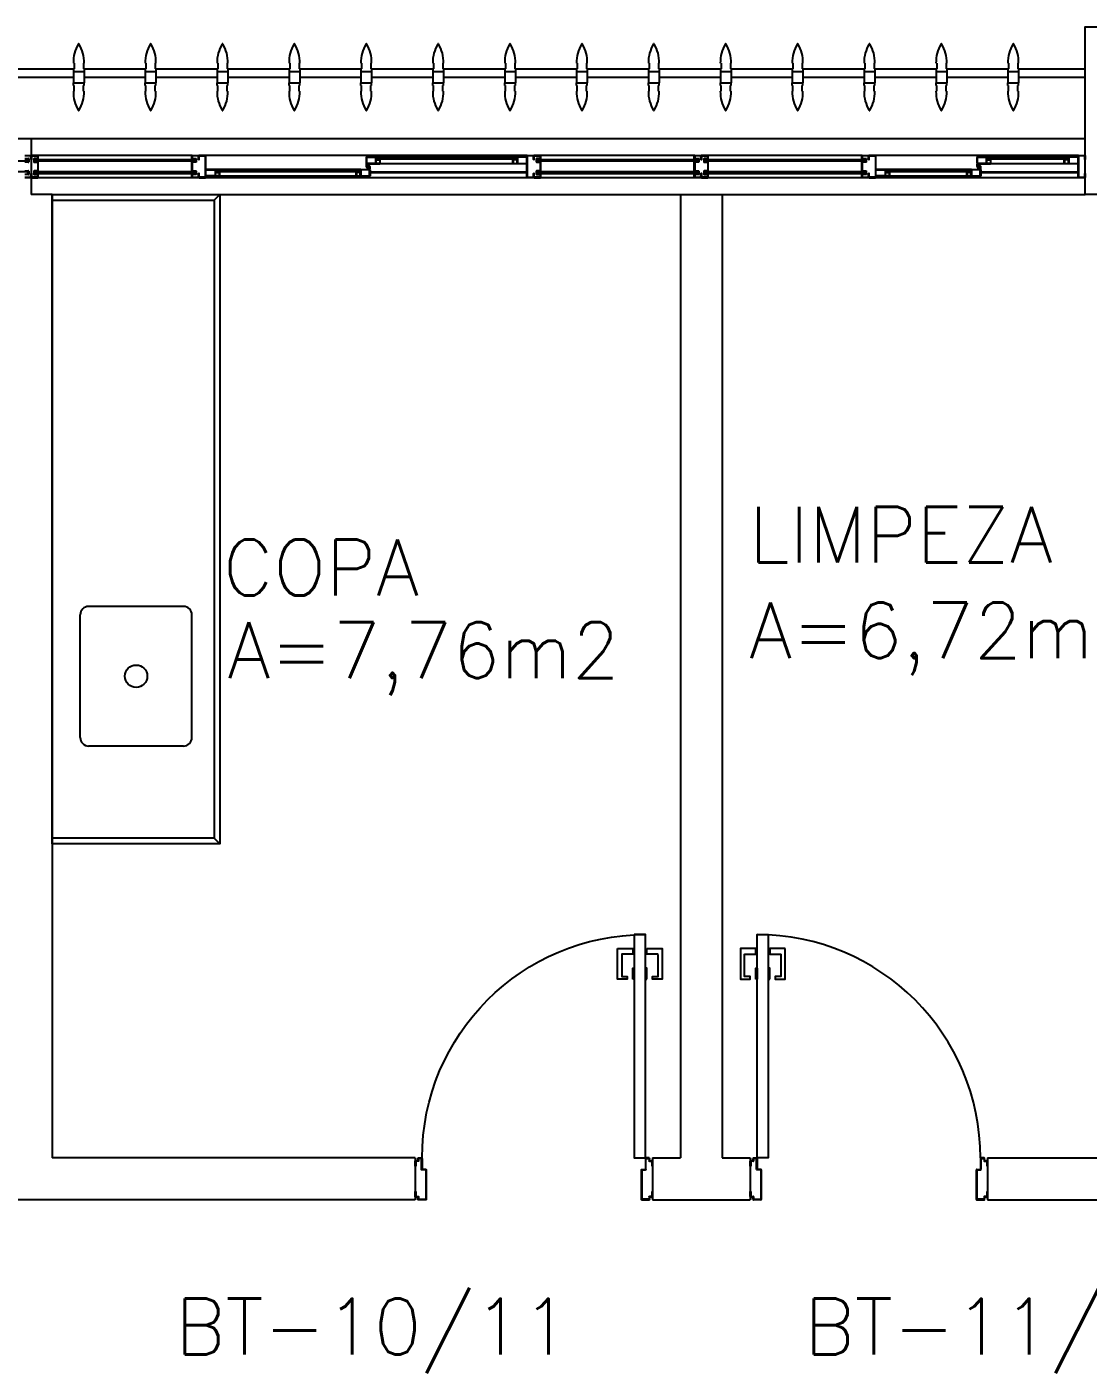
# Model space of a CAD drawing. Header units: millimetres. Extents: x 2128 to 2646, y 1972 to 2207.
# Drawn here: x 2380.021 to 2383.822, y 2021.145 to 2025.965 of the extents above; entities that cross this region are included whole.
import ezdxf

# ---------------------------------------------------------------- set-up
doc = ezdxf.new("R2010")
doc.units = ezdxf.units.MM
doc.linetypes.add('HIDDEN', pattern=[0.375, 0.25, -0.125])
for name, color, linetype in [('AR-ALV', 2, 'Continuous'), ('AR-ESQ', 1, 'Continuous'), ('AR-ESTC', 3, 'Continuous'), ('AR-PEITORIL', 1, 'Continuous'), ('AR-PORTA', 1, 'Continuous'), ('BC-CUBA', 1, 'Continuous'), ('BGR- VISTA', 12, 'Continuous'), ('BR-PAINEL', 1, 'Continuous'), ('BR-SUPORTE', 1, 'Continuous'), ('COZ1', 1, 'Continuous'), ('DT-ESQ-BAGUETE-C', 1, 'Continuous'), ('DT-ESQ-BAGUETE-V', 1, 'Continuous'), ('DT-ESQ-CHAPA DOBRADA-V', 1, 'Continuous'), ('DT-ESQ-MARCO-V', 1, 'Continuous'), ('DT-ESQ-PERFIL CADEIRA-C', 2, 'Continuous'), ('DT-ESQ-PERFIL CADEIRA-V', 2, 'Continuous'), ('DT-ESQ-PERFIL U SIMPLES-C', 2, 'Continuous'), ('DT-ESQ-PERFIL U-C', 2, 'Continuous'), ('DT-ESQ-PERFIL U-V', 1, 'Continuous'), ('DT-ESQ-VIDRO-C', 2, 'Continuous'), ('DT-ESQ-VIDRO-PROJ', 32, 'HIDDEN'), ('DT-ESQ-VIDRO-V', 71, 'Continuous'), ('DT-TXTMOD', 1, 'Continuous'), ('ENDEREÇO', 2, 'Continuous'), ('maçaneta', 1, 'Continuous'), ('mov', 1, 'Continuous'), ('PM-PERFIL U-C', 2, 'Continuous'), ('pm1', 2, 'Continuous'), ('TEXTO', 2, 'Continuous'), ('Área', 2, 'Continuous')]:
    doc.layers.add(name, color=color, linetype=linetype)
doc.styles.add('S10', font='simplex.shx', dxfattribs={"height": 0.1})
doc.styles.add('UNB-100', font='simplex.shx', dxfattribs={"height": 0.2})
doc.styles.add('UNB1-100', font='simplex.shx', dxfattribs={"height": 0.2})

# ---------------------------------------------------------------- blocks, each defined once
blk = doc.blocks.new('CUBAbnc-01P')
at = {"layer": 'COZ1'}
for p, q in [((-0.25, -0.4705), (-0.25, -0.1305)), ((-0.22, -0.1005), (0.22, -0.1005)), ((0.25, -0.4705), (0.25, -0.1305)), ((-0.22, -0.5005), (0.22, -0.5005))]:
    blk.add_line(p, q, dxfattribs=at)
blk.add_circle((0, -0.3005), 0.04, dxfattribs=at)
for centre, start, end in [((-0.22, -0.1305), 90, 180), ((0.22, -0.1305), 0, 90), ((-0.22, -0.4705), 180, 270), ((0.22, -0.4705), 270, 0)]:
    blk.add_arc(centre, 0.03, start, end, dxfattribs=at)
blk = doc.blocks.new('BGR3')
at = {"layer": 'BGR- VISTA'}
for p, q in [((0.58, 2.305), (0.6, 2.325)), ((0, 2.305), (0.58, 2.305)), ((0.58, 2.305), (0.58, 0.02)), ((0.58, 0.02), (0, 0.02)), ((0.6, 0), (0.58, 0.02))]:
    blk.add_line(p, q, dxfattribs=at)
blk.add_lwpolyline([(0.6, 2.325), (0.6, 0), (0, 0), (0, 2.325)], close=True, dxfattribs=at)
at = {"layer": 'BC-CUBA', "rotation": 89.99999999999999}
blk.add_blockref('CUBAbnc-01P', (0, 0.6), dxfattribs=at)
blk = doc.blocks.new('EF21-P')
at = {"layer": 'DT-ESQ-BAGUETE-C', "ltscale": 0.1}
for points in [[(0.4225, -0.08), (0.409, -0.08), (0.409, -0.0785), (0.422, -0.0785, 0.414214), (0.4225, -0.078), (0.4225, -0.067, 0.414214), (0.422, -0.0665), (0.409, -0.0665), (0.409, -0.065), (0.4225, -0.065, -0.414214), (0.424, -0.0665), (0.424, -0.0785, -0.414214)], [(0.7015, -0.08), (0.715, -0.08), (0.715, -0.0785), (0.702, -0.0785, -0.414214), (0.7015, -0.078), (0.7015, -0.067, -0.414214), (0.702, -0.0665), (0.715, -0.0665), (0.715, -0.065), (0.7015, -0.065, 0.414214), (0.7, -0.0665), (0.7, -0.0785, 0.414214)], [(2.61, -0.08), (2.5965, -0.08), (2.5965, -0.0785), (2.6095, -0.0785, 0.414214), (2.61, -0.078), (2.61, -0.067, 0.414214), (2.6095, -0.0665), (2.5965, -0.0665), (2.5965, -0.065), (2.61, -0.065, -0.414214), (2.6115, -0.0665), (2.6115, -0.0785, -0.414214)], [(3.1015, -0.08), (3.115, -0.08), (3.115, -0.0785), (3.102, -0.0785, -0.414214), (3.1015, -0.078), (3.1015, -0.067, -0.414214), (3.102, -0.0665), (3.115, -0.0665), (3.115, -0.065), (3.1015, -0.065, 0.414214), (3.1, -0.0665), (3.1, -0.0785, 0.414214)], [(0.0735, -0.125), (0.06, -0.125), (0.06, -0.1235), (0.073, -0.1235, 0.414214), (0.0735, -0.123), (0.0735, -0.112, 0.414214), (0.073, -0.1115), (0.06, -0.1115), (0.06, -0.11), (0.0735, -0.11, -0.414214), (0.075, -0.1115), (0.075, -0.1235, -0.414214)], [(0.339, -0.125), (0.3525, -0.125), (0.3525, -0.1235), (0.3395, -0.1235, -0.414214), (0.339, -0.123), (0.339, -0.112, -0.414214), (0.3395, -0.1115), (0.3525, -0.1115), (0.3525, -0.11), (0.339, -0.11, 0.414214), (0.3375, -0.1115), (0.3375, -0.1235, 0.414214)], [(2.0485, -0.125), (2.035, -0.125), (2.035, -0.1235), (2.048, -0.1235, 0.414214), (2.0485, -0.123), (2.0485, -0.112, 0.414214), (2.048, -0.1115), (2.035, -0.1115), (2.035, -0.11), (2.0485, -0.11, -0.414214), (2.05, -0.1115), (2.05, -0.1235, -0.414214)], [(2.5265, -0.125), (2.54, -0.125), (2.54, -0.1235), (2.527, -0.1235, -0.414214), (2.5265, -0.123), (2.5265, -0.112, -0.414214), (2.527, -0.1115), (2.54, -0.1115), (2.54, -0.11), (2.5265, -0.11, 0.414214), (2.525, -0.1115), (2.525, -0.1235, 0.414214)]]:
    blk.add_lwpolyline(points, format="xyb", close=True, dxfattribs=at)
at = {"layer": 'DT-ESQ-BAGUETE-V', "ltscale": 0.1}
for p, q in [((0.4225, -0.065), (0.7015, -0.065)), ((2.61, -0.065), (3.1015, -0.065)), ((0.0735, -0.11), (0.339, -0.11)), ((2.0485, -0.11), (2.5265, -0.11))]:
    blk.add_line(p, q, dxfattribs=at)
at = {"layer": 'DT-ESQ-CHAPA DOBRADA-V', "ltscale": 0.1}
for p, q in [((0.025, -0.077), (0.374, -0.077)), ((0.025, -0.08), (0.374, -0.08)), ((2, -0.077), (2.5615, -0.077)), ((2, -0.08), (2.5615, -0.08))]:
    blk.add_line(p, q, dxfattribs=at)
at = {"layer": 'DT-ESQ-MARCO-V', "ltscale": 0.1}
for p, q in [((0.7985, -0.06), (1.3515, -0.06)), ((1.3985, -0.06), (1.9515, -0.06)), ((3.1985, -0.06), (3.7515, -0.06)), ((0.7985, -0.14), (1.3515, -0.14)), ((1.3985, -0.14), (1.9515, -0.14)), ((3.1985, -0.14), (3.7515, -0.14))]:
    blk.add_line(p, q, dxfattribs=at)
at = {"layer": 'DT-ESQ-PERFIL CADEIRA-C', "ltscale": 0.1}
for p, q in [((0.376, -0.0885), (0.4225, -0.0885)), ((0.75, -0.0885), (0.7015, -0.0885)), ((2.5635, -0.0885), (2.61, -0.0885)), ((3.15, -0.0885), (3.1015, -0.0885)), ((0.025, -0.1335), (0.0735, -0.1335)), ((0.3855, -0.1335), (0.339, -0.1335)), ((2, -0.1335), (2.0485, -0.1335)), ((2.573, -0.1335), (2.5265, -0.1335))]:
    blk.add_line(p, q, dxfattribs=at)
for points in [[(0.4225, -0.087, -1), (0.4225, -0.09), (0.376, -0.09, -0.414214), (0.374, -0.088), (0.374, -0.067, -0.414214), (0.376, -0.065), (0.4075, -0.065, -0.414214), (0.409, -0.0665), (0.409, -0.087)], [(0.409, -0.0885, -0.198913), (0.4079, -0.0881, -0.198913), (0.4075, -0.087), (0.4075, -0.067, 0.414214), (0.407, -0.0665), (0.376, -0.0665, 0.414214), (0.3755, -0.067), (0.3755, -0.088, 0.414214), (0.376, -0.0885)], [(0.7015, -0.09), (0.75, -0.09), (0.75, -0.0885), (0.715, -0.0885, 0.198912), (0.7161, -0.0881, 0.198913), (0.7165, -0.087), (0.7165, -0.067, -0.414214), (0.717, -0.0665), (0.75, -0.0665), (0.75, -0.065), (0.7165, -0.065, 0.414214), (0.715, -0.0665), (0.715, -0.0785), (0.715, -0.08), (0.715, -0.087), (0.7015, -0.087, 1)], [(2.61, -0.087, -1), (2.61, -0.09), (2.5635, -0.09, -0.414214), (2.5615, -0.088), (2.5615, -0.067, -0.414214), (2.5635, -0.065), (2.595, -0.065, -0.414214), (2.5965, -0.0665), (2.5965, -0.087)], [(2.5965, -0.0885, -0.198913), (2.5954, -0.0881, -0.198913), (2.595, -0.087), (2.595, -0.067, 0.414214), (2.5945, -0.0665), (2.5635, -0.0665, 0.414214), (2.563, -0.067), (2.563, -0.088, 0.414214), (2.5635, -0.0885)], [(3.1015, -0.09), (3.15, -0.09), (3.15, -0.0885), (3.115, -0.0885, 0.198912), (3.1161, -0.0881, 0.198913), (3.1165, -0.087), (3.1165, -0.067, -0.414214), (3.117, -0.0665), (3.15, -0.0665), (3.15, -0.065), (3.1165, -0.065, 0.414214), (3.115, -0.0665), (3.115, -0.0785), (3.115, -0.08), (3.115, -0.087), (3.1015, -0.087, 1)], [(0.0735, -0.135), (0.025, -0.135), (0.025, -0.1335), (0.06, -0.1335, -0.198912), (0.0589, -0.1331, -0.198913), (0.0585, -0.132), (0.0585, -0.112, 0.414214), (0.058, -0.1115), (0.025, -0.1115), (0.025, -0.11), (0.0585, -0.11, -0.414214), (0.06, -0.1115), (0.06, -0.1235), (0.06, -0.125), (0.06, -0.132), (0.0735, -0.132, -1)], [(0.339, -0.132, 1), (0.339, -0.135), (0.3855, -0.135, 0.414214), (0.3875, -0.133), (0.3875, -0.112, 0.414214), (0.3855, -0.11), (0.354, -0.11, 0.414214), (0.3525, -0.1115), (0.3525, -0.132)], [(0.3525, -0.1335, 0.198913), (0.3536, -0.1331, 0.198913), (0.354, -0.132), (0.354, -0.112, -0.414214), (0.3545, -0.1115), (0.3855, -0.1115, -0.414214), (0.386, -0.112), (0.386, -0.133, -0.414214), (0.3855, -0.1335)], [(2.0485, -0.135), (2, -0.135), (2, -0.1335), (2.035, -0.1335, -0.198912), (2.0339, -0.1331, -0.198913), (2.0335, -0.132), (2.0335, -0.112, 0.414214), (2.033, -0.1115), (2, -0.1115), (2, -0.11), (2.0335, -0.11, -0.414214), (2.035, -0.1115), (2.035, -0.1235), (2.035, -0.125), (2.035, -0.132), (2.0485, -0.132, -1)], [(2.5265, -0.132, 1), (2.5265, -0.135), (2.573, -0.135, 0.414214), (2.575, -0.133), (2.575, -0.112, 0.414214), (2.573, -0.11), (2.5415, -0.11, 0.414214), (2.54, -0.1115), (2.54, -0.132)], [(2.54, -0.1335, 0.198913), (2.5411, -0.1331, 0.198913), (2.5415, -0.132), (2.5415, -0.112, -0.414214), (2.542, -0.1115), (2.573, -0.1115, -0.414214), (2.5735, -0.112), (2.5735, -0.133, -0.414214), (2.573, -0.1335)]]:
    blk.add_lwpolyline(points, format="xyb", close=True, dxfattribs=at)
at = {"layer": 'DT-ESQ-PERFIL CADEIRA-V', "ltscale": 0.1}
for p, q in [((0.4075, -0.09), (0.7015, -0.09)), ((2.595, -0.09), (3.1015, -0.09)), ((0.0735, -0.135), (0.339, -0.135)), ((2.0485, -0.135), (2.5265, -0.135))]:
    blk.add_line(p, q, dxfattribs=at)
at = {"layer": 'DT-ESQ-PERFIL U SIMPLES-C', "ltscale": 0.1}
for points in [[(0.376, -0.102), (0.384, -0.102), (0.384, -0.1005), (0.376, -0.1005, -0.414214), (0.3755, -0.1), (0.3755, -0.092, -0.414214), (0.376, -0.0915), (0.384, -0.0915), (0.384, -0.09), (0.376, -0.09, 0.414214), (0.374, -0.092), (0.374, -0.1, 0.414214)], [(2.5635, -0.102), (2.5715, -0.102), (2.5715, -0.1005), (2.5635, -0.1005, -0.414214), (2.563, -0.1), (2.563, -0.092, -0.414214), (2.5635, -0.0915), (2.5715, -0.0915), (2.5715, -0.09), (2.5635, -0.09, 0.414214), (2.5615, -0.092), (2.5615, -0.1, 0.414214)], [(0.3855, -0.098), (0.3775, -0.098), (0.3775, -0.0995), (0.3855, -0.0995, -0.414214), (0.386, -0.1), (0.386, -0.108, -0.414214), (0.3855, -0.1085), (0.3775, -0.1085), (0.3775, -0.11), (0.3855, -0.11, 0.414214), (0.3875, -0.108), (0.3875, -0.1, 0.414214)], [(2.573, -0.098), (2.565, -0.098), (2.565, -0.0995), (2.573, -0.0995, -0.414214), (2.5735, -0.1), (2.5735, -0.108, -0.414214), (2.573, -0.1085), (2.565, -0.1085), (2.565, -0.11), (2.573, -0.11, 0.414214), (2.575, -0.108), (2.575, -0.1, 0.414214)]]:
    blk.add_lwpolyline(points, format="xyb", close=True, dxfattribs=at)
at = {"layer": 'DT-ESQ-PERFIL U-C', "ltscale": 0.1}
for points in [[(0, -0.0615, -0.414214), (0.0015, -0.06), (0.0235, -0.06, -0.414214), (0.025, -0.0615), (0.025, -0.1385, -0.414214), (0.0235, -0.14), (0.0015, -0.14, -0.414214), (0, -0.1385), (0, -0.125), (0.0015, -0.125), (0.0015, -0.138, 0.414214), (0.002, -0.1385), (0.023, -0.1385, 0.414214), (0.0235, -0.138), (0.0235, -0.062, 0.414214), (0.023, -0.0615), (0.002, -0.0615, 0.414214), (0.0015, -0.062), (0.0015, -0.075), (0, -0.075)], [(0.775, -0.0615, 0.414214), (0.7735, -0.06), (0.7515, -0.06, 0.414214), (0.75, -0.0615), (0.75, -0.1385, 0.414214), (0.7515, -0.14), (0.7735, -0.14, 0.414214), (0.775, -0.1385), (0.775, -0.125), (0.7735, -0.125), (0.7735, -0.138, -0.414214), (0.773, -0.1385), (0.752, -0.1385, -0.414214), (0.7515, -0.138), (0.7515, -0.062, -0.414214), (0.752, -0.0615), (0.773, -0.0615, -0.414214), (0.7735, -0.062), (0.7735, -0.075), (0.775, -0.075)], [(0.8, -0.1285), (0.8, -0.1385, -0.414214), (0.7985, -0.14), (0.7765, -0.14, -0.414214), (0.775, -0.1385), (0.775, -0.125), (0.7765, -0.125), (0.7765, -0.138, 0.414214), (0.777, -0.1385), (0.798, -0.1385, 0.414214), (0.7985, -0.138), (0.7985, -0.1285), (0.7855, -0.1285, -0.414214), (0.784, -0.127), (0.784, -0.117, -0.414214), (0.7855, -0.1155), (0.7985, -0.1155), (0.7985, -0.0845), (0.7855, -0.0845, -0.414214), (0.784, -0.083), (0.784, -0.073, -0.414214), (0.7855, -0.0715), (0.7985, -0.0715), (0.7985, -0.062, 0.414214), (0.798, -0.0615), (0.777, -0.0615, 0.414214), (0.7765, -0.062), (0.7765, -0.075), (0.775, -0.075), (0.775, -0.0615, -0.414214), (0.7765, -0.06), (0.7985, -0.06, -0.414214), (0.8, -0.0615), (0.8, -0.0715, -0.414214), (0.7985, -0.073), (0.7855, -0.073), (0.7855, -0.083), (0.7985, -0.083), (0.7985, -0.083, -0.414214), (0.8, -0.0845), (0.8, -0.1155, -0.414214), (0.7985, -0.117), (0.7985, -0.117), (0.7855, -0.117), (0.7855, -0.127), (0.7985, -0.127, -0.414214)], [(1.35, -0.1285), (1.35, -0.1385, 0.414214), (1.3515, -0.14), (1.3735, -0.14, 0.414214), (1.375, -0.1385), (1.375, -0.125), (1.3735, -0.125), (1.3735, -0.138, -0.414214), (1.373, -0.1385), (1.352, -0.1385, -0.414214), (1.3515, -0.138), (1.3515, -0.1285), (1.3645, -0.1285, 0.414214), (1.366, -0.127), (1.366, -0.117, 0.414214), (1.3645, -0.1155), (1.3515, -0.1155), (1.3515, -0.0845), (1.3645, -0.0845, 0.414214), (1.366, -0.083), (1.366, -0.073, 0.414214), (1.3645, -0.0715), (1.3515, -0.0715), (1.3515, -0.062, -0.414214), (1.352, -0.0615), (1.373, -0.0615, -0.414214), (1.3735, -0.062), (1.3735, -0.075), (1.375, -0.075), (1.375, -0.0615, 0.414214), (1.3735, -0.06), (1.3515, -0.06, 0.414214), (1.35, -0.0615), (1.35, -0.0715, 0.414214), (1.3515, -0.073), (1.3645, -0.073), (1.3645, -0.083), (1.3515, -0.083), (1.3515, -0.083, 0.414214), (1.35, -0.0845), (1.35, -0.1155, 0.414214), (1.3515, -0.117), (1.3515, -0.117), (1.3645, -0.117), (1.3645, -0.127), (1.3515, -0.127, 0.414214)], [(1.4, -0.1285), (1.4, -0.1385, -0.414214), (1.3985, -0.14), (1.3765, -0.14, -0.414214), (1.375, -0.1385), (1.375, -0.125), (1.3765, -0.125), (1.3765, -0.138, 0.414214), (1.377, -0.1385), (1.398, -0.1385, 0.414214), (1.3985, -0.138), (1.3985, -0.1285), (1.3855, -0.1285, -0.414214), (1.384, -0.127), (1.384, -0.117, -0.414214), (1.3855, -0.1155), (1.3985, -0.1155), (1.3985, -0.0845), (1.3855, -0.0845, -0.414214), (1.384, -0.083), (1.384, -0.073, -0.414214), (1.3855, -0.0715), (1.3985, -0.0715), (1.3985, -0.062, 0.414214), (1.398, -0.0615), (1.377, -0.0615, 0.414214), (1.3765, -0.062), (1.3765, -0.075), (1.375, -0.075), (1.375, -0.0615, -0.414214), (1.3765, -0.06), (1.3985, -0.06, -0.414214), (1.4, -0.0615), (1.4, -0.0715, -0.414214), (1.3985, -0.073), (1.3855, -0.073), (1.3855, -0.083), (1.3985, -0.083), (1.3985, -0.083, -0.414214), (1.4, -0.0845), (1.4, -0.1155, -0.414214), (1.3985, -0.117), (1.3985, -0.117), (1.3855, -0.117), (1.3855, -0.127), (1.3985, -0.127, -0.414214)], [(1.95, -0.1285), (1.95, -0.1385, 0.414214), (1.9515, -0.14), (1.9735, -0.14, 0.414214), (1.975, -0.1385), (1.975, -0.125), (1.9735, -0.125), (1.9735, -0.138, -0.414214), (1.973, -0.1385), (1.952, -0.1385, -0.414214), (1.9515, -0.138), (1.9515, -0.1285), (1.9645, -0.1285, 0.414214), (1.966, -0.127), (1.966, -0.117, 0.414214), (1.9645, -0.1155), (1.9515, -0.1155), (1.9515, -0.0845), (1.9645, -0.0845, 0.414214), (1.966, -0.083), (1.966, -0.073, 0.414214), (1.9645, -0.0715), (1.9515, -0.0715), (1.9515, -0.062, -0.414214), (1.952, -0.0615), (1.973, -0.0615, -0.414214), (1.9735, -0.062), (1.9735, -0.075), (1.975, -0.075), (1.975, -0.0615, 0.414214), (1.9735, -0.06), (1.9515, -0.06, 0.414214), (1.95, -0.0615), (1.95, -0.0715, 0.414214), (1.9515, -0.073), (1.9645, -0.073), (1.9645, -0.083), (1.9515, -0.083), (1.9515, -0.083, 0.414214), (1.95, -0.0845), (1.95, -0.1155, 0.414214), (1.9515, -0.117), (1.9515, -0.117), (1.9645, -0.117), (1.9645, -0.127), (1.9515, -0.127, 0.414214)], [(1.975, -0.0615, -0.414214), (1.9765, -0.06), (1.9985, -0.06, -0.414214), (2, -0.0615), (2, -0.1385, -0.414214), (1.9985, -0.14), (1.9765, -0.14, -0.414214), (1.975, -0.1385), (1.975, -0.125), (1.9765, -0.125), (1.9765, -0.138, 0.414214), (1.977, -0.1385), (1.998, -0.1385, 0.414214), (1.9985, -0.138), (1.9985, -0.062, 0.414214), (1.998, -0.0615), (1.977, -0.0615, 0.414214), (1.9765, -0.062), (1.9765, -0.075), (1.975, -0.075)], [(3.175, -0.0615, 0.414214), (3.1735, -0.06), (3.1515, -0.06, 0.414214), (3.15, -0.0615), (3.15, -0.1385, 0.414214), (3.1515, -0.14), (3.1735, -0.14, 0.414214), (3.175, -0.1385), (3.175, -0.125), (3.1735, -0.125), (3.1735, -0.138, -0.414214), (3.173, -0.1385), (3.152, -0.1385, -0.414214), (3.1515, -0.138), (3.1515, -0.062, -0.414214), (3.152, -0.0615), (3.173, -0.0615, -0.414214), (3.1735, -0.062), (3.1735, -0.075), (3.175, -0.075)], [(3.2, -0.1285), (3.2, -0.1385, -0.414214), (3.1985, -0.14), (3.1765, -0.14, -0.414214), (3.175, -0.1385), (3.175, -0.125), (3.1765, -0.125), (3.1765, -0.138, 0.414214), (3.177, -0.1385), (3.198, -0.1385, 0.414214), (3.1985, -0.138), (3.1985, -0.1285), (3.1855, -0.1285, -0.414214), (3.184, -0.127), (3.184, -0.117, -0.414214), (3.1855, -0.1155), (3.1985, -0.1155), (3.1985, -0.0845), (3.1855, -0.0845, -0.414214), (3.184, -0.083), (3.184, -0.073, -0.414214), (3.1855, -0.0715), (3.1985, -0.0715), (3.1985, -0.062, 0.414214), (3.198, -0.0615), (3.177, -0.0615, 0.414214), (3.1765, -0.062), (3.1765, -0.075), (3.175, -0.075), (3.175, -0.0615, -0.414214), (3.1765, -0.06), (3.1985, -0.06, -0.414214), (3.2, -0.0615), (3.2, -0.0715, -0.414214), (3.1985, -0.073), (3.1855, -0.073), (3.1855, -0.083), (3.1985, -0.083), (3.1985, -0.083, -0.414214), (3.2, -0.0845), (3.2, -0.1155, -0.414214), (3.1985, -0.117), (3.1985, -0.117), (3.1855, -0.117), (3.1855, -0.127), (3.1985, -0.127, -0.414214)], [(3.75, -0.1285), (3.75, -0.1385, 0.414214), (3.7515, -0.14), (3.7735, -0.14, 0.414214), (3.775, -0.1385), (3.775, -0.125), (3.7735, -0.125), (3.7735, -0.138, -0.414214), (3.773, -0.1385), (3.752, -0.1385, -0.414214), (3.7515, -0.138), (3.7515, -0.1285), (3.7645, -0.1285, 0.414214), (3.766, -0.127), (3.766, -0.117, 0.414214), (3.7645, -0.1155), (3.7515, -0.1155), (3.7515, -0.0845), (3.7645, -0.0845, 0.414214), (3.766, -0.083), (3.766, -0.073, 0.414214), (3.7645, -0.0715), (3.7515, -0.0715), (3.7515, -0.062, -0.414214), (3.752, -0.0615), (3.773, -0.0615, -0.414214), (3.7735, -0.062), (3.7735, -0.075), (3.775, -0.075), (3.775, -0.0615, 0.414214), (3.7735, -0.06), (3.7515, -0.06, 0.414214), (3.75, -0.0615), (3.75, -0.0715, 0.414214), (3.7515, -0.073), (3.7645, -0.073), (3.7645, -0.083), (3.7515, -0.083), (3.7515, -0.083, 0.414214), (3.75, -0.0845), (3.75, -0.1155, 0.414214), (3.7515, -0.117), (3.7515, -0.117), (3.7645, -0.117), (3.7645, -0.127), (3.7515, -0.127, 0.414214)]]:
    blk.add_lwpolyline(points, format="xyb", close=True, dxfattribs=at)
at = {"layer": 'DT-ESQ-PERFIL U-V', "ltscale": 0.1}
for p, q in [((0.0235, -0.06), (0.7515, -0.06)), ((1.9985, -0.06), (3.1515, -0.06)), ((0.0235, -0.14), (0.7515, -0.14)), ((1.9985, -0.14), (3.1515, -0.14))]:
    blk.add_line(p, q, dxfattribs=at)
at = {"layer": 'DT-ESQ-VIDRO-C', "ltscale": 0.1}
for points in [[(0.7125, -0.085), (0.7125, -0.082), (0.4115, -0.082), (0.4115, -0.085)], [(1.3625, -0.081), (1.3625, -0.075), (0.7875, -0.075), (0.7875, -0.081)], [(1.9625, -0.081), (1.9625, -0.075), (1.3875, -0.075), (1.3875, -0.081)], [(3.1125, -0.085), (3.1125, -0.082), (2.599, -0.082), (2.599, -0.085)], [(3.7625, -0.081), (3.7625, -0.075), (3.1875, -0.075), (3.1875, -0.081)], [(0.063, -0.13), (0.063, -0.127), (0.3495, -0.127), (0.3495, -0.13)], [(2.038, -0.13), (2.038, -0.127), (2.537, -0.127), (2.537, -0.13)]]:
    blk.add_lwpolyline(points, close=True, dxfattribs=at)
at = {"layer": 'DT-ESQ-VIDRO-PROJ', "ltscale": 0.1}
for points in [[(3.7985, -0.14), (3.7765, -0.14, -0.414214), (3.775, -0.1385), (3.775, -0.125), (3.7765, -0.125), (3.7765, -0.138, 0.414214), (3.777, -0.1385), (3.798, -0.1385, 0.414214)], [(3.7985, -0.1285), (3.7855, -0.1285, -0.414214), (3.784, -0.127), (3.784, -0.117, -0.414214), (3.7855, -0.1155), (3.7985, -0.1155)], [(3.7985, -0.0845), (3.7855, -0.0845, -0.414214), (3.784, -0.083), (3.784, -0.073, -0.414214), (3.7855, -0.0715), (3.7985, -0.0715)], [(3.798, -0.0615), (3.777, -0.0615, 0.414214), (3.7765, -0.062), (3.7765, -0.075), (3.775, -0.075), (3.775, -0.0615, -0.414214), (3.7765, -0.06), (3.7985, -0.06, -0.414214)], [(3.7985, -0.117), (3.7855, -0.117), (3.7855, -0.127), (3.7985, -0.127, -0.414214)]]:
    blk.add_lwpolyline(points, format="xyb", dxfattribs=at)
blk.add_lwpolyline([(3.7985, -0.073), (3.7855, -0.073), (3.7855, -0.083), (3.7985, -0.083)], dxfattribs=at)
for points in [[(4.3625, -0.081), (4.3625, -0.075), (3.7875, -0.075), (3.7875, -0.081)], [(4.3625, -0.119), (4.3625, -0.125), (3.7875, -0.125), (3.7875, -0.119)]]:
    blk.add_lwpolyline(points, close=True, dxfattribs=at)
at = {"layer": 'DT-ESQ-VIDRO-V', "ltscale": 0.1}
for points in [[(1.3625, -0.119), (1.3625, -0.125), (0.7875, -0.125), (0.7875, -0.119)], [(1.9625, -0.119), (1.9625, -0.125), (1.3875, -0.125), (1.3875, -0.119)], [(3.7625, -0.119), (3.7625, -0.125), (3.1875, -0.125), (3.1875, -0.119)]]:
    blk.add_lwpolyline(points, close=True, dxfattribs=at)
at = {"layer": 'DT-TXTMOD', "ltscale": 0.1, "style": 'S10', "flags": 3}
for tag, p in [('M01', (0.025, -0.28)), ('M02', (0.3253, -0.28)), ('M03', (0.627, -0.28)), ('M04', (0.9288, -0.28)), ('M05', (1.2306, -0.28)), ('M06', (1.5323, -0.28)), ('M07', (1.8341, -0.28)), ('M08', (2.1359, -0.28)), ('M09', (2.4376, -0.28)), ('M10', (2.7394, -0.28)), ('M11', (3.0412, -0.28)), ('M12', (3.3429, -0.28)), ('M13', (3.6447, -0.28)), ('M14', (3.9464, -0.28)), ('M15', (4.2482, -0.28)), ('M16', (4.55, -0.28)), ('M17', (4.8517, -0.28))]:
    blk.add_attdef(tag, p, '', height=0.1, dxfattribs=at)
blk = doc.blocks.new('PM3')
at = {"layer": 'maçaneta'}
for points in [[(0.02, 0.825), (-0.035, 0.825), (-0.035, 0.715), (0, 0.715), (0, 0.725), (-0.02, 0.725), (-0.02, 0.8035, -0.414214), (-0.0185, 0.805), (0.02, 0.805)], [(0.125, 0.825), (0.07, 0.825), (0.07, 0.805), (0.1085, 0.805, -0.414214), (0.11, 0.8035), (0.11, 0.725), (0.09, 0.725), (0.09, 0.715), (0.125, 0.715)]]:
    blk.add_lwpolyline(points, format="xyb", close=True, dxfattribs=at)
for points in [[(0.02, 0.715), (0.02, 0.755), (0.025, 0.755), (0.025, 0.715)], [(0.07, 0.715), (0.07, 0.755), (0.065, 0.755), (0.065, 0.715)]]:
    blk.add_lwpolyline(points, close=True, dxfattribs=at)
at = {"layer": 'mov'}
blk.add_arc((0.025, 0.075), 0.8, 0, 90, dxfattribs=at)
at = {"layer": 'PM-PERFIL U-C'}
for p, q in [((0, 0.045), (0, 0.0635)), ((0.0015, 0.065), (0.01, 0.065)), ((0.002, 0.063), (0.002, 0.045)), ((0.0105, 0.063), (0.002, 0.063)), ((0.01, 0.065), (0.01, 0.0735)), ((0.0115, 0.075), (0.0235, 0.075)), ((0.012, 0.073), (0.012, 0.0645)), ((0.023, 0.073), (0.012, 0.073)), ((0.023, 0.0335), (0.023, 0.073)), ((0.025, 0.0735), (0.025, 0.034)), ((0.825, 0.0735), (0.825, 0.034)), ((0.8385, 0.075), (0.8265, 0.075)), ((0.827, 0.073), (0.838, 0.073)), ((0.827, 0.0335), (0.827, 0.073)), ((0.838, 0.073), (0.838, 0.0645)), ((0.8395, 0.063), (0.848, 0.063)), ((0.84, 0.065), (0.84, 0.0735)), ((0.8485, 0.065), (0.84, 0.065)), ((0.848, 0.063), (0.848, 0.045)), ((0.85, 0.045), (0.85, 0.0635)), ((0.002, 0.045), (0, 0.045)), ((0.038, 0.032), (0.0245, 0.032)), ((0.0385, 0.034), (0.025, 0.034)), ((0.038, 0.032), (0.038, -0.073)), ((0.04, 0.0325), (0.04, -0.0735)), ((0.81, 0.0325), (0.81, -0.0735)), ((0.8115, 0.034), (0.825, 0.034)), ((0.812, 0.032), (0.8255, 0.032)), ((0.812, 0.032), (0.812, -0.073)), ((0.848, 0.045), (0.85, 0.045)), ((0, -0.045), (0.002, -0.045)), ((0, -0.0635), (0, -0.045)), ((0.002, -0.045), (0.002, -0.063)), ((0.85, -0.045), (0.848, -0.045)), ((0.848, -0.045), (0.848, -0.063)), ((0.85, -0.0635), (0.85, -0.045)), ((0.01, -0.065), (0.0015, -0.065)), ((0.002, -0.063), (0.0105, -0.063)), ((0.01, -0.0735), (0.01, -0.065)), ((0.0385, -0.075), (0.0115, -0.075)), ((0.012, -0.0645), (0.012, -0.073)), ((0.012, -0.073), (0.038, -0.073)), ((0.8115, -0.075), (0.8385, -0.075)), ((0.838, -0.073), (0.812, -0.073)), ((0.838, -0.0645), (0.838, -0.073)), ((0.848, -0.063), (0.8395, -0.063)), ((0.84, -0.0735), (0.84, -0.065)), ((0.84, -0.065), (0.8485, -0.065))]:
    blk.add_line(p, q, dxfattribs=at)
for centre, start, end in [((0.0015, 0.0635), 90, 180), ((0.0115, 0.0735), 90, 180), ((0.0105, 0.0645), 270, 0), ((0.0235, 0.0735), 360, 90), ((0.8265, 0.0735), 90, 180), ((0.8395, 0.0645), 180, 270), ((0.8385, 0.0735), 0, 90), ((0.8485, 0.0635), 0, 90), ((0.0245, 0.0335), 180, 270), ((0.0385, 0.0325), 0, 90), ((0.8115, 0.0325), 90, 180), ((0.8255, 0.0335), 270, 0), ((0.0015, -0.0635), 180, 270), ((0.0115, -0.0735), 180, 270), ((0.0105, -0.0645), 0, 90), ((0.0385, -0.0735), 269.9386, 0), ((0.8115, -0.0735), 180, 270.0614), ((0.8395, -0.0645), 90, 180), ((0.8385, -0.0735), 270, 0), ((0.8485, -0.0635), 270, 0)]:
    blk.add_arc(centre, 0.0015, start, end, dxfattribs=at)
at = {"layer": 'pm1'}
blk.add_lwpolyline([(0.065, 0.875), (0.065, 0.075), (0.025, 0.075), (0.025, 0.875)], close=True, dxfattribs=at)

msp = doc.modelspace()

# ---------------------------------------------------------------- linework, layer by layer
at = {"layer": 'AR-ALV'}
for p, q in [((2378.6615, 2025.5651), (2380.0365, 2025.5651)), ((2380.0365, 2025.5651), (2380.0365, 2025.3651)), ((2380.1115, 2025.3651), (2380.0365, 2025.3651)), ((2380.1115, 2025.3651), (2380.1115, 2021.9151)), ((2382.3615, 2025.3651), (2382.3615, 2021.9151)), ((2382.3615, 2025.3651), (2382.5115, 2025.3651)), ((2382.5115, 2025.3651), (2382.5115, 2021.9151)), ((2381.4115, 2021.9151), (2380.1115, 2021.9151)), ((2381.4115, 2021.9151), (2381.4115, 2021.7651)), ((2382.2615, 2021.9151), (2382.2615, 2021.7651)), ((2382.2615, 2021.9151), (2382.3615, 2021.9151)), ((2382.5115, 2021.9151), (2382.6115, 2021.9151)), ((2382.6115, 2021.9151), (2382.6115, 2021.7651)), ((2383.4615, 2021.9151), (2384.4615, 2021.9151)), ((2383.4615, 2021.9151), (2383.4615, 2021.7651)), ((2381.4115, 2021.7651), (2376.9615, 2021.7651)), ((2382.2615, 2021.7651), (2382.6115, 2021.7651)), ((2383.4615, 2021.7651), (2385.6115, 2021.7651))]:
    msp.add_line(p, q, dxfattribs=at)
at = {"layer": 'AR-ESTC'}
msp.add_lwpolyline([(2384.0115, 2025.3651), (2383.8115, 2025.3651), (2383.8115, 2025.9651), (2384.0115, 2025.9651)], close=True, dxfattribs=at)
at = {"layer": 'AR-PEITORIL'}
for p, q in [((2380.0365, 2025.5651), (2383.8115, 2025.5651)), ((2380.1115, 2025.3651), (2383.8115, 2025.3651))]:
    msp.add_line(p, q, dxfattribs=at)
at = {"layer": 'BR-PAINEL'}
for p, q in [((2380.1873, 2025.8351), (2380.1898, 2025.8351)), ((2380.1873, 2025.8151), (2380.1873, 2025.8051)), ((2380.1873, 2025.8151), (2380.1898, 2025.8151)), ((2380.1898, 2025.8351), (2380.1898, 2025.8151)), ((2380.2232, 2025.8351), (2380.2232, 2025.8151)), ((2380.2257, 2025.8351), (2380.2232, 2025.8351)), ((2380.2257, 2025.8151), (2380.2232, 2025.8151)), ((2380.2257, 2025.8151), (2380.2257, 2025.8051)), ((2380.4448, 2025.8351), (2380.4473, 2025.8351)), ((2380.4448, 2025.8151), (2380.4448, 2025.8051)), ((2380.4448, 2025.8151), (2380.4473, 2025.8151)), ((2380.4473, 2025.8351), (2380.4473, 2025.8151)), ((2380.4807, 2025.8351), (2380.4807, 2025.8151)), ((2380.4832, 2025.8351), (2380.4807, 2025.8351)), ((2380.4832, 2025.8151), (2380.4807, 2025.8151)), ((2380.4832, 2025.8151), (2380.4832, 2025.8051)), ((2380.7023, 2025.8351), (2380.7048, 2025.8351)), ((2380.7023, 2025.8151), (2380.7023, 2025.8051)), ((2380.7023, 2025.8151), (2380.7048, 2025.8151)), ((2380.7048, 2025.8351), (2380.7048, 2025.8151)), ((2380.7382, 2025.8351), (2380.7382, 2025.8151)), ((2380.7407, 2025.8351), (2380.7382, 2025.8351)), ((2380.7407, 2025.8151), (2380.7382, 2025.8151)), ((2380.7407, 2025.8151), (2380.7407, 2025.8051)), ((2380.9598, 2025.8351), (2380.9623, 2025.8351)), ((2380.9598, 2025.8151), (2380.9598, 2025.8051)), ((2380.9598, 2025.8151), (2380.9623, 2025.8151)), ((2380.9623, 2025.8351), (2380.9623, 2025.8151)), ((2380.9957, 2025.8351), (2380.9957, 2025.8151)), ((2380.9982, 2025.8351), (2380.9957, 2025.8351)), ((2380.9982, 2025.8151), (2380.9957, 2025.8151)), ((2380.9982, 2025.8151), (2380.9982, 2025.8051)), ((2381.2173, 2025.8351), (2381.2198, 2025.8351)), ((2381.2173, 2025.8151), (2381.2173, 2025.8051)), ((2381.2173, 2025.8151), (2381.2198, 2025.8151)), ((2381.2198, 2025.8351), (2381.2198, 2025.8151)), ((2381.2532, 2025.8351), (2381.2532, 2025.8151)), ((2381.2557, 2025.8351), (2381.2532, 2025.8351)), ((2381.2557, 2025.8151), (2381.2532, 2025.8151)), ((2381.2557, 2025.8151), (2381.2557, 2025.8051)), ((2381.4748, 2025.8351), (2381.4773, 2025.8351)), ((2381.4748, 2025.8151), (2381.4748, 2025.8051)), ((2381.4748, 2025.8151), (2381.4773, 2025.8151)), ((2381.4773, 2025.8351), (2381.4773, 2025.8151)), ((2381.5107, 2025.8351), (2381.5107, 2025.8151)), ((2381.5132, 2025.8351), (2381.5107, 2025.8351)), ((2381.5132, 2025.8151), (2381.5107, 2025.8151)), ((2381.5132, 2025.8151), (2381.5132, 2025.8051)), ((2381.7323, 2025.8351), (2381.7348, 2025.8351)), ((2381.7323, 2025.8151), (2381.7323, 2025.8051)), ((2381.7323, 2025.8151), (2381.7348, 2025.8151)), ((2381.7348, 2025.8351), (2381.7348, 2025.8151)), ((2381.7682, 2025.8351), (2381.7682, 2025.8151)), ((2381.7707, 2025.8351), (2381.7682, 2025.8351)), ((2381.7707, 2025.8151), (2381.7682, 2025.8151)), ((2381.7707, 2025.8151), (2381.7707, 2025.8051)), ((2381.9898, 2025.8351), (2381.9923, 2025.8351)), ((2381.9898, 2025.8151), (2381.9898, 2025.8051)), ((2381.9898, 2025.8151), (2381.9923, 2025.8151)), ((2381.9923, 2025.8351), (2381.9923, 2025.8151)), ((2382.0257, 2025.8351), (2382.0257, 2025.8151)), ((2382.0282, 2025.8351), (2382.0257, 2025.8351)), ((2382.0282, 2025.8151), (2382.0257, 2025.8151)), ((2382.0282, 2025.8151), (2382.0282, 2025.8051)), ((2382.2473, 2025.8351), (2382.2498, 2025.8351)), ((2382.2473, 2025.8151), (2382.2473, 2025.8051)), ((2382.2473, 2025.8151), (2382.2498, 2025.8151)), ((2382.2498, 2025.8351), (2382.2498, 2025.8151)), ((2382.2832, 2025.8351), (2382.2832, 2025.8151)), ((2382.2857, 2025.8351), (2382.2832, 2025.8351)), ((2382.2857, 2025.8151), (2382.2832, 2025.8151)), ((2382.2857, 2025.8151), (2382.2857, 2025.8051)), ((2382.5048, 2025.8351), (2382.5073, 2025.8351)), ((2382.5048, 2025.8151), (2382.5048, 2025.8051)), ((2382.5048, 2025.8151), (2382.5073, 2025.8151)), ((2382.5073, 2025.8351), (2382.5073, 2025.8151)), ((2382.5407, 2025.8351), (2382.5407, 2025.8151)), ((2382.5432, 2025.8351), (2382.5407, 2025.8351)), ((2382.5432, 2025.8151), (2382.5407, 2025.8151)), ((2382.5432, 2025.8151), (2382.5432, 2025.8051)), ((2382.7623, 2025.8351), (2382.7648, 2025.8351)), ((2382.7623, 2025.8151), (2382.7623, 2025.8051)), ((2382.7623, 2025.8151), (2382.7648, 2025.8151)), ((2382.7648, 2025.8351), (2382.7648, 2025.8151)), ((2382.7982, 2025.8351), (2382.7982, 2025.8151)), ((2382.8007, 2025.8351), (2382.7982, 2025.8351)), ((2382.8007, 2025.8151), (2382.7982, 2025.8151)), ((2382.8007, 2025.8151), (2382.8007, 2025.8051)), ((2383.0198, 2025.8351), (2383.0223, 2025.8351)), ((2383.0198, 2025.8151), (2383.0198, 2025.8051)), ((2383.0198, 2025.8151), (2383.0223, 2025.8151)), ((2383.0223, 2025.8351), (2383.0223, 2025.8151)), ((2383.0557, 2025.8351), (2383.0557, 2025.8151)), ((2383.0582, 2025.8351), (2383.0557, 2025.8351)), ((2383.0582, 2025.8151), (2383.0557, 2025.8151)), ((2383.0582, 2025.8151), (2383.0582, 2025.8051)), ((2383.2773, 2025.8351), (2383.2798, 2025.8351)), ((2383.2773, 2025.8151), (2383.2798, 2025.8151)), ((2383.2773, 2025.8151), (2383.2773, 2025.8051)), ((2383.2798, 2025.8351), (2383.2798, 2025.8151)), ((2383.3157, 2025.8351), (2383.3132, 2025.8351)), ((2383.3132, 2025.8351), (2383.3132, 2025.8151)), ((2383.3157, 2025.8151), (2383.3132, 2025.8151)), ((2383.3157, 2025.8151), (2383.3157, 2025.8051)), ((2383.5348, 2025.8351), (2383.5373, 2025.8351)), ((2383.5348, 2025.8151), (2383.5348, 2025.8051)), ((2383.5348, 2025.8151), (2383.5373, 2025.8151)), ((2383.5373, 2025.8351), (2383.5373, 2025.8151)), ((2383.5707, 2025.8351), (2383.5707, 2025.8151)), ((2383.5732, 2025.8351), (2383.5707, 2025.8351)), ((2383.5732, 2025.8151), (2383.5707, 2025.8151)), ((2383.5732, 2025.8151), (2383.5732, 2025.8051)), ((2380.1873, 2025.8051), (2380.2257, 2025.8051)), ((2380.1873, 2025.8051), (2380.1873, 2025.7651)), ((2380.1873, 2025.7651), (2380.2257, 2025.7651)), ((2380.1873, 2025.7551), (2380.1873, 2025.7651)), ((2380.2257, 2025.8051), (2380.2257, 2025.7651)), ((2380.2257, 2025.7551), (2380.2257, 2025.7651)), ((2380.4448, 2025.8051), (2380.4832, 2025.8051)), ((2380.4448, 2025.8051), (2380.4448, 2025.7651)), ((2380.4448, 2025.7651), (2380.4832, 2025.7651)), ((2380.4448, 2025.7551), (2380.4448, 2025.7651)), ((2380.4832, 2025.8051), (2380.4832, 2025.7651)), ((2380.4832, 2025.7551), (2380.4832, 2025.7651)), ((2380.7023, 2025.8051), (2380.7407, 2025.8051)), ((2380.7023, 2025.8051), (2380.7023, 2025.7651)), ((2380.7023, 2025.7651), (2380.7407, 2025.7651)), ((2380.7023, 2025.7551), (2380.7023, 2025.7651)), ((2380.7407, 2025.8051), (2380.7407, 2025.7651)), ((2380.7407, 2025.7551), (2380.7407, 2025.7651)), ((2380.9598, 2025.8051), (2380.9982, 2025.8051)), ((2380.9598, 2025.8051), (2380.9598, 2025.7651)), ((2380.9598, 2025.7651), (2380.9982, 2025.7651)), ((2380.9598, 2025.7551), (2380.9598, 2025.7651)), ((2380.9982, 2025.8051), (2380.9982, 2025.7651)), ((2380.9982, 2025.7551), (2380.9982, 2025.7651)), ((2381.2173, 2025.8051), (2381.2557, 2025.8051)), ((2381.2173, 2025.8051), (2381.2173, 2025.7651)), ((2381.2173, 2025.7651), (2381.2557, 2025.7651)), ((2381.2173, 2025.7551), (2381.2173, 2025.7651)), ((2381.2557, 2025.8051), (2381.2557, 2025.7651)), ((2381.2557, 2025.7551), (2381.2557, 2025.7651)), ((2381.4748, 2025.8051), (2381.5132, 2025.8051)), ((2381.4748, 2025.8051), (2381.4748, 2025.7651)), ((2381.4748, 2025.7651), (2381.5132, 2025.7651)), ((2381.4748, 2025.7551), (2381.4748, 2025.7651)), ((2381.5132, 2025.8051), (2381.5132, 2025.7651)), ((2381.5132, 2025.7551), (2381.5132, 2025.7651)), ((2381.7323, 2025.8051), (2381.7707, 2025.8051)), ((2381.7323, 2025.8051), (2381.7323, 2025.7651)), ((2381.7323, 2025.7651), (2381.7707, 2025.7651)), ((2381.7323, 2025.7551), (2381.7323, 2025.7651)), ((2381.7707, 2025.8051), (2381.7707, 2025.7651)), ((2381.7707, 2025.7551), (2381.7707, 2025.7651)), ((2381.9898, 2025.8051), (2382.0282, 2025.8051)), ((2381.9898, 2025.8051), (2381.9898, 2025.7651)), ((2381.9898, 2025.7651), (2382.0282, 2025.7651)), ((2381.9898, 2025.7551), (2381.9898, 2025.7651)), ((2382.0282, 2025.8051), (2382.0282, 2025.7651)), ((2382.0282, 2025.7551), (2382.0282, 2025.7651)), ((2382.2473, 2025.8051), (2382.2857, 2025.8051)), ((2382.2473, 2025.8051), (2382.2473, 2025.7651)), ((2382.2473, 2025.7651), (2382.2857, 2025.7651)), ((2382.2473, 2025.7551), (2382.2473, 2025.7651)), ((2382.2857, 2025.8051), (2382.2857, 2025.7651)), ((2382.2857, 2025.7551), (2382.2857, 2025.7651)), ((2382.5048, 2025.8051), (2382.5432, 2025.8051)), ((2382.5048, 2025.8051), (2382.5048, 2025.7651)), ((2382.5048, 2025.7651), (2382.5432, 2025.7651)), ((2382.5048, 2025.7551), (2382.5048, 2025.7651)), ((2382.5432, 2025.8051), (2382.5432, 2025.7651)), ((2382.5432, 2025.7551), (2382.5432, 2025.7651)), ((2382.7623, 2025.8051), (2382.8007, 2025.8051)), ((2382.7623, 2025.8051), (2382.7623, 2025.7651)), ((2382.7623, 2025.7651), (2382.8007, 2025.7651)), ((2382.7623, 2025.7551), (2382.7623, 2025.7651)), ((2382.8007, 2025.8051), (2382.8007, 2025.7651)), ((2382.8007, 2025.7551), (2382.8007, 2025.7651)), ((2383.0198, 2025.8051), (2383.0582, 2025.8051)), ((2383.0198, 2025.8051), (2383.0198, 2025.7651)), ((2383.0198, 2025.7651), (2383.0582, 2025.7651)), ((2383.0198, 2025.7551), (2383.0198, 2025.7651)), ((2383.0582, 2025.8051), (2383.0582, 2025.7651)), ((2383.0582, 2025.7551), (2383.0582, 2025.7651)), ((2383.2773, 2025.8051), (2383.2773, 2025.7651)), ((2383.2773, 2025.8051), (2383.3157, 2025.8051)), ((2383.2773, 2025.7551), (2383.2773, 2025.7651)), ((2383.2773, 2025.7651), (2383.3157, 2025.7651)), ((2383.3157, 2025.8051), (2383.3157, 2025.7651)), ((2383.3157, 2025.7551), (2383.3157, 2025.7651)), ((2383.5348, 2025.8051), (2383.5732, 2025.8051)), ((2383.5348, 2025.8051), (2383.5348, 2025.7651)), ((2383.5348, 2025.7651), (2383.5732, 2025.7651)), ((2383.5348, 2025.7551), (2383.5348, 2025.7651)), ((2383.5732, 2025.8051), (2383.5732, 2025.7651)), ((2383.5732, 2025.7551), (2383.5732, 2025.7651)), ((2380.1873, 2025.7551), (2380.1898, 2025.7551)), ((2380.1873, 2025.7351), (2380.1898, 2025.7351)), ((2380.1898, 2025.7351), (2380.1898, 2025.7551)), ((2380.2257, 2025.7551), (2380.2232, 2025.7551)), ((2380.2232, 2025.7351), (2380.2232, 2025.7551)), ((2380.2257, 2025.7351), (2380.2232, 2025.7351)), ((2380.4448, 2025.7551), (2380.4473, 2025.7551)), ((2380.4448, 2025.7351), (2380.4473, 2025.7351)), ((2380.4473, 2025.7351), (2380.4473, 2025.7551)), ((2380.4832, 2025.7551), (2380.4807, 2025.7551)), ((2380.4807, 2025.7351), (2380.4807, 2025.7551)), ((2380.4832, 2025.7351), (2380.4807, 2025.7351)), ((2380.7023, 2025.7551), (2380.7048, 2025.7551)), ((2380.7023, 2025.7351), (2380.7048, 2025.7351)), ((2380.7048, 2025.7351), (2380.7048, 2025.7551)), ((2380.7407, 2025.7551), (2380.7382, 2025.7551)), ((2380.7382, 2025.7351), (2380.7382, 2025.7551)), ((2380.7407, 2025.7351), (2380.7382, 2025.7351)), ((2380.9598, 2025.7551), (2380.9623, 2025.7551)), ((2380.9598, 2025.7351), (2380.9623, 2025.7351)), ((2380.9623, 2025.7351), (2380.9623, 2025.7551)), ((2380.9982, 2025.7551), (2380.9957, 2025.7551)), ((2380.9957, 2025.7351), (2380.9957, 2025.7551)), ((2380.9982, 2025.7351), (2380.9957, 2025.7351)), ((2381.2173, 2025.7551), (2381.2198, 2025.7551)), ((2381.2173, 2025.7351), (2381.2198, 2025.7351)), ((2381.2198, 2025.7351), (2381.2198, 2025.7551)), ((2381.2557, 2025.7551), (2381.2532, 2025.7551)), ((2381.2532, 2025.7351), (2381.2532, 2025.7551)), ((2381.2557, 2025.7351), (2381.2532, 2025.7351)), ((2381.4748, 2025.7551), (2381.4773, 2025.7551)), ((2381.4748, 2025.7351), (2381.4773, 2025.7351)), ((2381.4773, 2025.7351), (2381.4773, 2025.7551)), ((2381.5132, 2025.7551), (2381.5107, 2025.7551)), ((2381.5107, 2025.7351), (2381.5107, 2025.7551)), ((2381.5132, 2025.7351), (2381.5107, 2025.7351)), ((2381.7323, 2025.7551), (2381.7348, 2025.7551)), ((2381.7323, 2025.7351), (2381.7348, 2025.7351)), ((2381.7348, 2025.7351), (2381.7348, 2025.7551)), ((2381.7707, 2025.7551), (2381.7682, 2025.7551)), ((2381.7682, 2025.7351), (2381.7682, 2025.7551)), ((2381.7707, 2025.7351), (2381.7682, 2025.7351)), ((2381.9898, 2025.7551), (2381.9923, 2025.7551)), ((2381.9898, 2025.7351), (2381.9923, 2025.7351)), ((2381.9923, 2025.7351), (2381.9923, 2025.7551)), ((2382.0282, 2025.7551), (2382.0257, 2025.7551)), ((2382.0257, 2025.7351), (2382.0257, 2025.7551)), ((2382.0282, 2025.7351), (2382.0257, 2025.7351)), ((2382.2473, 2025.7551), (2382.2498, 2025.7551)), ((2382.2473, 2025.7351), (2382.2498, 2025.7351)), ((2382.2498, 2025.7351), (2382.2498, 2025.7551)), ((2382.2857, 2025.7551), (2382.2832, 2025.7551)), ((2382.2832, 2025.7351), (2382.2832, 2025.7551)), ((2382.2857, 2025.7351), (2382.2832, 2025.7351)), ((2382.5048, 2025.7551), (2382.5073, 2025.7551)), ((2382.5048, 2025.7351), (2382.5073, 2025.7351)), ((2382.5073, 2025.7351), (2382.5073, 2025.7551)), ((2382.5432, 2025.7551), (2382.5407, 2025.7551)), ((2382.5407, 2025.7351), (2382.5407, 2025.7551)), ((2382.5432, 2025.7351), (2382.5407, 2025.7351)), ((2382.7623, 2025.7551), (2382.7648, 2025.7551)), ((2382.7623, 2025.7351), (2382.7648, 2025.7351)), ((2382.7648, 2025.7351), (2382.7648, 2025.7551)), ((2382.8007, 2025.7551), (2382.7982, 2025.7551)), ((2382.7982, 2025.7351), (2382.7982, 2025.7551)), ((2382.8007, 2025.7351), (2382.7982, 2025.7351)), ((2383.0198, 2025.7551), (2383.0223, 2025.7551)), ((2383.0198, 2025.7351), (2383.0223, 2025.7351)), ((2383.0223, 2025.7351), (2383.0223, 2025.7551)), ((2383.0582, 2025.7551), (2383.0557, 2025.7551)), ((2383.0557, 2025.7351), (2383.0557, 2025.7551)), ((2383.0582, 2025.7351), (2383.0557, 2025.7351)), ((2383.2773, 2025.7551), (2383.2798, 2025.7551)), ((2383.2773, 2025.7351), (2383.2798, 2025.7351)), ((2383.2798, 2025.7351), (2383.2798, 2025.7551)), ((2383.3132, 2025.7351), (2383.3132, 2025.7551)), ((2383.3157, 2025.7551), (2383.3132, 2025.7551)), ((2383.3157, 2025.7351), (2383.3132, 2025.7351)), ((2383.5348, 2025.7551), (2383.5373, 2025.7551)), ((2383.5348, 2025.7351), (2383.5373, 2025.7351)), ((2383.5373, 2025.7351), (2383.5373, 2025.7551)), ((2383.5732, 2025.7551), (2383.5707, 2025.7551)), ((2383.5707, 2025.7351), (2383.5707, 2025.7551)), ((2383.5732, 2025.7351), (2383.5707, 2025.7351))]:
    msp.add_line(p, q, dxfattribs=at)
for centre, radius, start, end in [((2380.3123, 2025.839), 0.1251, 148.4721, 181.772), ((2380.2065, 2025.9038), 0.001, 37.1012, 142.8988), ((2380.1007, 2025.839), 0.1251, 358.228, 31.5279), ((2380.5698, 2025.839), 0.1251, 148.4721, 181.772), ((2380.464, 2025.9038), 0.001, 37.1012, 142.8988), ((2380.3582, 2025.839), 0.1251, 358.228, 31.5279), ((2380.8273, 2025.839), 0.1251, 148.4721, 181.772), ((2380.7215, 2025.9038), 0.001, 37.1012, 142.8988), ((2380.6157, 2025.839), 0.1251, 358.228, 31.5279), ((2381.0848, 2025.839), 0.1251, 148.4721, 181.772), ((2380.979, 2025.9038), 0.001, 37.1012, 142.8988), ((2380.8732, 2025.839), 0.1251, 358.228, 31.5279), ((2381.3423, 2025.839), 0.1251, 148.4721, 181.772), ((2381.2365, 2025.9038), 0.001, 37.1012, 142.8988), ((2381.1307, 2025.839), 0.1251, 358.228, 31.5279), ((2381.5998, 2025.839), 0.1251, 148.4721, 181.772), ((2381.494, 2025.9038), 0.001, 37.1012, 142.8988), ((2381.3882, 2025.839), 0.1251, 358.228, 31.5279), ((2381.8573, 2025.839), 0.1251, 148.4721, 181.772), ((2381.7515, 2025.9038), 0.001, 37.1012, 142.8988), ((2381.6457, 2025.839), 0.1251, 358.228, 31.5279), ((2382.1148, 2025.839), 0.1251, 148.4721, 181.772), ((2382.009, 2025.9038), 0.001, 37.1012, 142.8988), ((2381.9032, 2025.839), 0.1251, 358.228, 31.5279), ((2382.3723, 2025.839), 0.1251, 148.4721, 181.772), ((2382.2665, 2025.9038), 0.001, 37.1012, 142.8988), ((2382.1607, 2025.839), 0.1251, 358.228, 31.5279), ((2382.6298, 2025.839), 0.1251, 148.4721, 181.772), ((2382.524, 2025.9038), 0.001, 37.1012, 142.8988), ((2382.4182, 2025.839), 0.1251, 358.228, 31.5279), ((2382.8873, 2025.839), 0.1251, 148.4721, 181.772), ((2382.7815, 2025.9038), 0.001, 37.1012, 142.8988), ((2382.6757, 2025.839), 0.1251, 358.228, 31.5279), ((2383.1448, 2025.839), 0.1251, 148.4721, 181.772), ((2383.039, 2025.9038), 0.001, 37.1012, 142.8988), ((2382.9332, 2025.839), 0.1251, 358.228, 31.5279), ((2383.4023, 2025.839), 0.1251, 148.4721, 181.772), ((2383.2965, 2025.9038), 0.001, 37.1012, 142.8988), ((2383.1907, 2025.839), 0.1251, 358.228, 31.5279), ((2383.6598, 2025.839), 0.1251, 148.4721, 181.772), ((2383.554, 2025.9038), 0.001, 37.1012, 142.8988), ((2383.4482, 2025.839), 0.1251, 358.228, 31.5279), ((2380.3123, 2025.7313), 0.1251, 178.228, 211.5279), ((2380.1007, 2025.7313), 0.1251, 328.4721, 1.772), ((2380.5698, 2025.7313), 0.1251, 178.228, 211.5279), ((2380.3582, 2025.7313), 0.1251, 328.4721, 1.772), ((2380.8273, 2025.7313), 0.1251, 178.228, 211.5279), ((2380.6157, 2025.7313), 0.1251, 328.4721, 1.772), ((2381.0848, 2025.7313), 0.1251, 178.228, 211.5279), ((2380.8732, 2025.7313), 0.1251, 328.4721, 1.772), ((2381.3423, 2025.7313), 0.1251, 178.228, 211.5279), ((2381.1307, 2025.7313), 0.1251, 328.4721, 1.772), ((2381.5998, 2025.7313), 0.1251, 178.228, 211.5279), ((2381.3882, 2025.7313), 0.1251, 328.4721, 1.772), ((2381.8573, 2025.7313), 0.1251, 178.228, 211.5279), ((2381.6457, 2025.7313), 0.1251, 328.4721, 1.772), ((2382.1148, 2025.7313), 0.1251, 178.228, 211.5279), ((2381.9032, 2025.7313), 0.1251, 328.4721, 1.772), ((2382.3723, 2025.7313), 0.1251, 178.228, 211.5279), ((2382.1607, 2025.7313), 0.1251, 328.4721, 1.772), ((2382.6298, 2025.7313), 0.1251, 178.228, 211.5279), ((2382.4182, 2025.7313), 0.1251, 328.4721, 1.772), ((2382.8873, 2025.7313), 0.1251, 178.228, 211.5279), ((2382.6757, 2025.7313), 0.1251, 328.4721, 1.772), ((2383.1448, 2025.7313), 0.1251, 178.228, 211.5279), ((2382.9332, 2025.7313), 0.1251, 328.4721, 1.772), ((2383.4023, 2025.7313), 0.1251, 178.228, 211.5279), ((2383.1907, 2025.7313), 0.1251, 328.4721, 1.772), ((2383.6598, 2025.7313), 0.1251, 178.228, 211.5279), ((2383.4482, 2025.7313), 0.1251, 328.4721, 1.772), ((2380.2065, 2025.6665), 0.001, 217.1012, 322.8988), ((2380.464, 2025.6665), 0.001, 217.1012, 322.8988), ((2380.7215, 2025.6665), 0.001, 217.1012, 322.8988), ((2380.979, 2025.6665), 0.001, 217.1012, 322.8988), ((2381.2365, 2025.6665), 0.001, 217.1012, 322.8988), ((2381.494, 2025.6665), 0.001, 217.1012, 322.8988), ((2381.7515, 2025.6665), 0.001, 217.1012, 322.8988), ((2382.009, 2025.6665), 0.001, 217.1012, 322.8988), ((2382.2665, 2025.6665), 0.001, 217.1012, 322.8988), ((2382.524, 2025.6665), 0.001, 217.1012, 322.8988), ((2382.7815, 2025.6665), 0.001, 217.1012, 322.8988), ((2383.039, 2025.6665), 0.001, 217.1012, 322.8988), ((2383.2965, 2025.6665), 0.001, 217.1012, 322.8988), ((2383.554, 2025.6665), 0.001, 217.1012, 322.8988)]:
    msp.add_arc(centre, radius, start, end, dxfattribs=at)
at = {"layer": 'BR-SUPORTE'}
for p, q in [((2379.9682, 2025.8151), (2380.1898, 2025.8151)), ((2380.2257, 2025.8151), (2380.4473, 2025.8151)), ((2380.4832, 2025.8151), (2380.7048, 2025.8151)), ((2380.7407, 2025.8151), (2380.9623, 2025.8151)), ((2380.9982, 2025.8151), (2381.2198, 2025.8151)), ((2381.2557, 2025.8151), (2381.4773, 2025.8151)), ((2381.5132, 2025.8151), (2381.7348, 2025.8151)), ((2381.7707, 2025.8151), (2381.9923, 2025.8151)), ((2382.0282, 2025.8151), (2382.2498, 2025.8151)), ((2382.2857, 2025.8151), (2382.5073, 2025.8151)), ((2382.5432, 2025.8151), (2382.7648, 2025.8151)), ((2382.8007, 2025.8151), (2383.0223, 2025.8151)), ((2383.0582, 2025.8151), (2383.2798, 2025.8151)), ((2383.3157, 2025.8151), (2383.5373, 2025.8151)), ((2383.5732, 2025.8151), (2383.8115, 2025.8151)), ((2379.9682, 2025.7851), (2380.1873, 2025.7851)), ((2380.2257, 2025.7851), (2380.4448, 2025.7851)), ((2380.4832, 2025.7851), (2380.7023, 2025.7851)), ((2380.7407, 2025.7851), (2380.9598, 2025.7851)), ((2380.9982, 2025.7851), (2381.2173, 2025.7851)), ((2381.2557, 2025.7851), (2381.4748, 2025.7851)), ((2381.5132, 2025.7851), (2381.7323, 2025.7851)), ((2381.7707, 2025.7851), (2381.9898, 2025.7851)), ((2382.0282, 2025.7851), (2382.2473, 2025.7851)), ((2382.2857, 2025.7851), (2382.5048, 2025.7851)), ((2382.5432, 2025.7851), (2382.7623, 2025.7851)), ((2382.8007, 2025.7851), (2383.0198, 2025.7851)), ((2383.0582, 2025.7851), (2383.2773, 2025.7851)), ((2383.3157, 2025.7851), (2383.5348, 2025.7851)), ((2383.5732, 2025.7851), (2383.8115, 2025.7851))]:
    msp.add_line(p, q, dxfattribs=at)

# ---------------------------------------------------------------- block references
at = {"layer": 'AR-ESQ', "rotation": 180}
msp.add_blockref('EF21-P', (2383.8115, 2025.3651), dxfattribs=at)
at = {"layer": 'AR-PORTA', "xscale": -1}
msp.add_blockref('PM3', (2382.2615, 2021.8401), dxfattribs=at)
at = {"layer": 'AR-PORTA'}
msp.add_blockref('PM3', (2382.6115, 2021.8401), dxfattribs=at)
at = {"layer": 'BGR- VISTA'}
msp.add_blockref('BGR3', (2380.1115, 2023.0401), dxfattribs=at)

# ---------------------------------------------------------------- texts
at = {"layer": 'ENDEREÇO', "style": 'UNB1-100'}
for s, p in [('BT-10/11', (2380.5518, 2021.2113)), ('BT-11/11', (2382.8058, 2021.2113))]:
    msp.add_text(s, height=0.2, dxfattribs=at).set_placement(p)
at = {"layer": 'TEXTO', "style": 'UNB-100'}
for s, p in [('LIMPEZA', (2382.6075, 2024.047)), ('COPA', (2380.7232, 2023.9291))]:
    msp.add_text(s, height=0.2, dxfattribs=at).set_placement(p)
at = {"layer": 'Área', "style": 'UNB-100'}
for s, p in [('A=6,72m2', (2382.6077, 2023.7042)), ('A=7,76m2', (2380.739, 2023.6335))]:
    msp.add_text(s, height=0.2, dxfattribs=at).set_placement(p)

doc.saveas('drawing.dxf')
